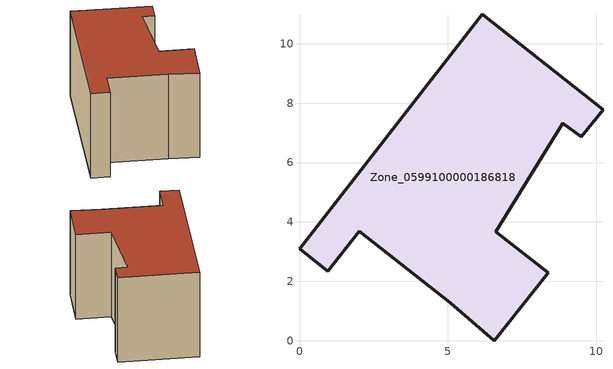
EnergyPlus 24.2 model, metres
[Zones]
Zone_0599100000186818
 floor ground (C_G): 6.61,3.67 8.37,2.29 6.57,0 5.07,1.28 2.01,3.69 0.95,2.34 0,3.09 6.15,10.99 10.22,7.78 9.49,6.86 8.86,7.33 z3.45
 wall outside (C_F): 8.37,2.29 6.61,3.67 8.86,7.33 9.49,6.86 10.22,7.78 6.15,10.99 0,3.09 0.95,2.34 2.01,3.69 5.07,1.28 6.57,0 8.37,2.29 z3.45:9.63
 roof outside (C_R): 6.61,3.67 8.86,7.33 9.49,6.86 10.22,7.78 6.15,10.99 0,3.09 0.95,2.34 2.01,3.69 5.07,1.28 6.57,0 8.37,2.29 z9.63
[BUILDING]
Pand.0599100000186818: North Axis=0; Terrain=City; Loads Convergence Tolerance Value=0.04; Temperature Convergence Tolerance Value=0.4; Solar Distribution=FullExterior; Maximum Number of Warmup Days=25; Minimum Number of Warmup Days=1
[Site:Location]
Rotterdam.The.Hague.AP_ZH_NLD Design_Conditions: Latitude=51.96; Longitude=4.45; Time Zone=1; Elevation=-4.5
[SITE:GROUNDTEMPERATURE:BUILDINGSURFACE]
18, 18, 18, 18, 18, 18, 18, 18, 18, 18, 18, 18
[MATERIAL] Thermal Absorptance=0.9; Solar Absorptance=0.7; Visible Absorptance=0.7
Name | Roughness | Thickness | Conductivity | Density | Specific Heat
G.TC.1946 | MediumSmooth | 0.15 | 1 | 540 | 1210
F.TC.1946 | Rough | 0.3 | 0.857143 | 1920 | 840
R.TC.1946 | MediumRough | 0.2 | 0.909091 | 1500 | 1000
[CONSTRUCTION]
C_G: G.TC.1946
C_F: F.TC.1946
C_R: R.TC.1946
[ZONE]
Zone_0599100000186818: Type=1; Multiplier=1; Ceiling Height=Autocalculate; Volume=Autocalculate; Floor Area=autocalculate; Part of Total Floor Area=Yes
[ZONEINFILTRATION:DESIGNFLOWRATE]
Infil_Zone_0599100000186818: Zone or ZoneList or Space or SpaceList=Zone_0599100000186818; Schedule=AlwaysOn; Design Flow Rate Calculation Method=Flow/Area; Flow Rate per Floor Area=0.003; Constant Term Coefficient=1; Temperature Term Coefficient=0; Velocity Term Coefficient=0; Velocity Squared Term Coefficient=0
[HVACTEMPLATE:ZONE:IDEALLOADSAIRSYSTEM]
Zone_0599100000186818: Maximum Heating Supply Air Temperature=50; Minimum Cooling Supply Air Temperature=13; Maximum Heating Supply Air Humidity Ratio=0.0156; Minimum Cooling Supply Air Humidity Ratio=0.0077; Heating Limit=NoLimit; Cooling Limit=NoLimit; Dehumidification Control Type=ConstantSensibleHeatRatio; Cooling Sensible Heat Ratio=0.7; Dehumidification Setpoint=60; Humidification Control Type=None; Humidification Setpoint=30; Outdoor Air Method=None; Outdoor Air Flow Rate per Person=0.00944; Outdoor Air Flow Rate per Zone Floor Area=0; Outdoor Air Flow Rate per Zone=0; Demand Controlled Ventilation Type=None; Outdoor Air Economizer Type=NoEconomizer; Heat Recovery Type=None; Sensible Heat Recovery Effectiveness=0.7; Latent Heat Recovery Effectiveness=0.65
[ZONECONTROL:THERMOSTAT]
ThermostatControl_Zone_0599100000186818: Zone or ZoneList=Zone_0599100000186818; Control Type Schedule=DualSetpointControlType; Control 1=Thermostat_Zone_0599100000186818; Temperature Difference Between Cutout And Setpoint=0
[THERMOSTATSETPOINT:DUALSETPOINT]
Thermostat_Zone_0599100000186818: Heating Setpoint Temperature Schedule=HeatingSetpoint_Zone_0599100000186818; Cooling Setpoint Temperature Schedule=CoolingSetpoint_Zone_0599100000186818
[SCHEDULE:COMPACT]
HeatingSetpoint_Zone_0599100000186818: Through: 12/31, For: AllDays, Until: 24:00, 21
CoolingSetpoint_Zone_0599100000186818: Through: 12/31, For: AllDays, Until: 24:00, 24
DualSetpointControlType: Through: 12/31, For: AllDays, Until: 24:00, 4
AlwaysOn: Through: 12/31, For: AllDays, Until: 24:00, 1
